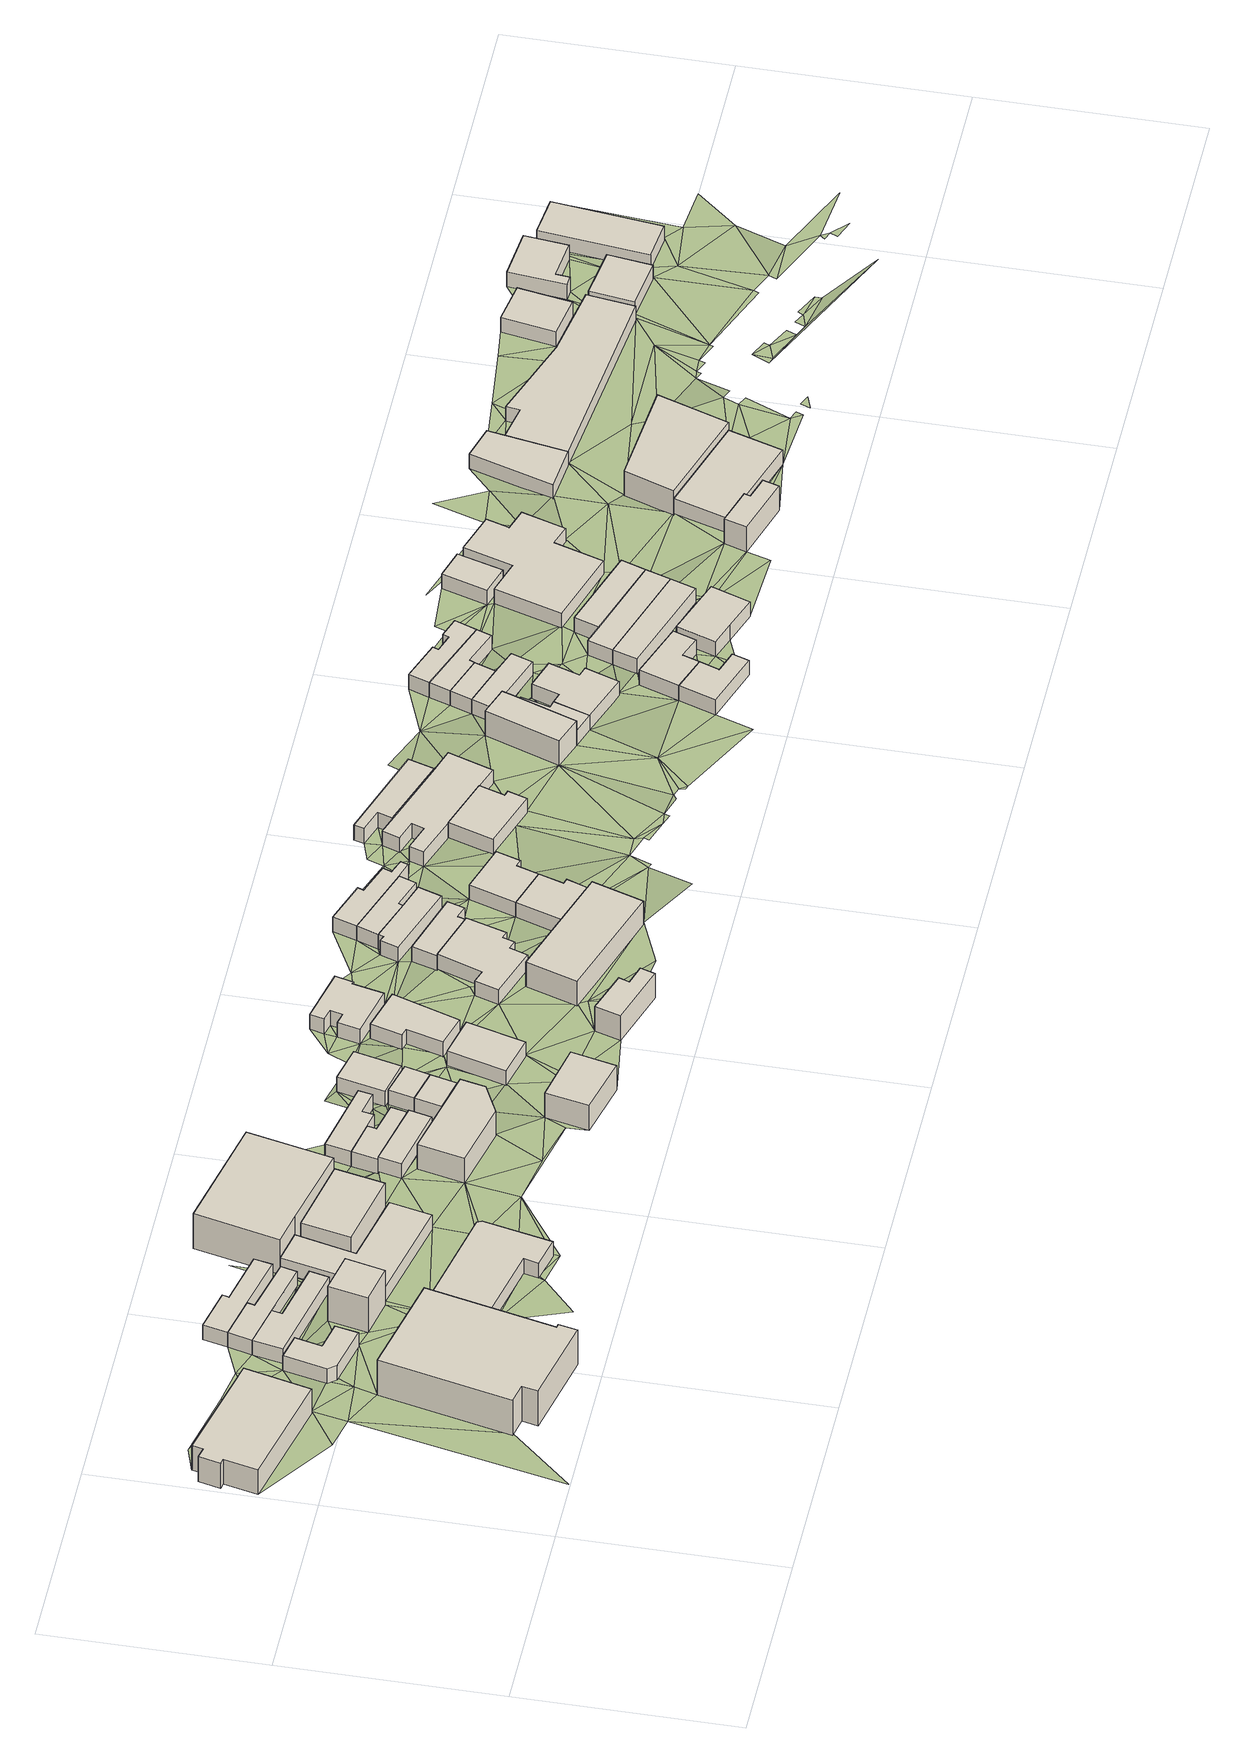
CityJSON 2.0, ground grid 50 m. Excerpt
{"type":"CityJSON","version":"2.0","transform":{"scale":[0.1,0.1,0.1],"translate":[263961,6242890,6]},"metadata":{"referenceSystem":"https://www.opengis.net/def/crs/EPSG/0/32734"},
"CityObjects":{
"building1":{"type":"Building","attributes":{"address":"18 Sussex Street Woodstock Cape Town","building":"yes","building:levels":2,"building_height":6.9,"plus_code":"4FRW3CFW+2MM","ground_height":7.39,"roof_height":14.29},"geometry":[{"type":"Solid","lod":"1","boundaries":[[[[0,1,2,3]],[[1,4,5,2]],[[4,6,7,5]],[[6,8,9,7]],[[8,10,11,9]],[[10,12,13,11]],[[12,14,15,13]],[[14,0,3,15]],[[3,2,5,7,9,11,13,15]],[[14,12,10,8,6,4,1,0]]]]}]},
"building2":{"type":"Building","attributes":{"address":"Sussex Studios 23 Sussex Street Woodstock Cape Town","building":"industrial","building:levels":3,"building_height":9.7,"plus_code":"4FRW3CCW+VQX","ground_height":8.01,"roof_height":17.71},"geometry":[{"type":"Solid","lod":"1","boundaries":[[[[16,17,18,19]],[[17,20,21,18]],[[20,22,23,21]],[[22,24,25,23]],[[24,26,27,25]],[[26,28,29,27]],[[28,30,31,29]],[[30,16,19,31]],[[19,18,21,23,25,27,29,31]],[[30,28,26,24,22,20,17,16]]]]}]},
"building3":{"type":"Building","attributes":{"address":"21 Sussex Street Woodstock Cape Town","building":"yes","building:levels":1,"building_height":4.1,"plus_code":"4FRW3CFW+2Q8","ground_height":7.44,"roof_height":11.54},"geometry":[{"type":"Solid","lod":"1","boundaries":[[[[32,33,34,35]],[[33,36,37,34]],[[36,38,39,37]],[[38,40,41,39]],[[40,42,43,41]],[[42,44,45,43]],[[44,32,35,45]],[[35,34,37,39,41,43,45]],[[44,42,40,38,36,33,32]]]]}]},
"building4":{"type":"Building","attributes":{"address":"19 Sussex Street Woodstock Cape Town","building":"house","building:levels":1,"building_height":4.1,"plus_code":"4FRW3CFW+2RM","ground_height":7.44,"roof_height":11.54},"geometry":[{"type":"Solid","lod":"1","boundaries":[[[[46,47,48,49]],[[47,50,51,48]],[[50,52,53,51]],[[52,54,55,53]],[[54,56,57,55]],[[56,46,49,57]],[[49,48,51,53,55,57]],[[56,54,52,50,47,46]]]]}]},
"building5":{"type":"Building","attributes":{"address":"41 William Street Woodstock Cape Town","building":"yes","building:levels":3,"building_height":9.7,"plus_code":"4FRW3CCW+XVJ","ground_height":8.06,"roof_height":17.76},"geometry":[{"type":"Solid","lod":"1","boundaries":[[[[58,59,60,61]],[[59,62,63,60]],[[62,64,65,63]],[[64,58,61,65]],[[61,60,63,65]],[[64,62,59,58]]]]}]},
"building6":{"type":"Building","attributes":{"address":"17 Sussex Street Woodstock Cape Town","building":"house","building:levels":1,"building_height":4.1,"plus_code":"4FRW3CFW+3R3","ground_height":7.44,"roof_height":11.54},"geometry":[{"type":"Solid","lod":"1","boundaries":[[[[47,46,49,48]],[[46,66,67,49]],[[66,68,69,67]],[[68,70,71,69]],[[70,72,73,71]],[[72,74,75,73]],[[74,47,48,75]],[[48,49,67,69,71,73,75]],[[74,72,70,68,66,46,47]]]]}]},
"building7":{"type":"Building","attributes":{"address":"15 Sussex Street Woodstock Cape Town","building":"house","building:levels":1,"building_height":4.1,"plus_code":"4FRW3CFW+3RG","ground_height":7.44,"roof_height":11.54},"geometry":[{"type":"Solid","lod":"1","boundaries":[[[[74,72,73,75]],[[72,76,77,73]],[[76,78,79,77]],[[78,80,81,79]],[[80,82,83,81]],[[82,84,85,83]],[[84,74,75,85]],[[75,73,77,79,81,83,85]],[[84,82,80,78,76,72,74]]]]}]},
"building8":{"type":"Building","attributes":{"building":"yes","building:levels":1,"building_height":4.1,"plus_code":"4FRW3CCW+VWV","ground_height":8.06,"roof_height":12.16},"geometry":[{"type":"Solid","lod":"1","boundaries":[[[[86,87,88,89]],[[87,90,91,88]],[[90,92,93,91]],[[92,94,95,93]],[[94,96,97,95]],[[96,98,99,97]],[[98,86,89,99]],[[89,88,91,93,95,97,99]],[[98,96,94,92,90,87,86]]]]}]},
"building9":{"type":"Building","attributes":{"address":"18 Frere Street Woodstock Cape Town","building":"yes","building:levels":1,"building_height":4.1,"plus_code":"4FRW3CFW+2W6","ground_height":7.48,"roof_height":11.58},"geometry":[{"type":"Solid","lod":"1","boundaries":[[[[100,101,102,103]],[[101,104,105,102]],[[104,106,107,105]],[[106,108,109,107]],[[108,110,111,109]],[[110,100,103,111]],[[103,102,105,107,109,111]],[[110,108,106,104,101,100]]]]}]},
"building10":{"type":"Building","attributes":{"address":"Frere Street Cape Town","building":"house","building:levels":2,"building_height":6.9,"plus_code":"4FRW3CFW+2X7","ground_height":7.56,"roof_height":14.46},"geometry":[{"type":"Solid","lod":"1","boundaries":[[[[112,113,114,115]],[[113,116,117,114]],[[116,118,119,117]],[[118,112,115,119]],[[115,114,117,119]],[[118,116,113,112]]]]}]},
"building11":{"type":"Building","attributes":{"address":"Frere Studios 12 Frere Street Woodstock Cape Town","building":"commercial","building:levels":3,"building_height":9.7,"plus_code":"4FRW3CFW+3XF","ground_height":6.93,"roof_height":16.63},"geometry":[{"type":"Solid","lod":"1","boundaries":[[[[120,121,122,123]],[[121,124,125,122]],[[124,126,127,125]],[[126,128,129,127]],[[128,120,123,129]],[[123,122,125,127,129]],[[128,126,124,121,120]]]]}]},
"building12":{"type":"Building","attributes":{"address":"15 Frere Street Woodstock Cape Town","building":"house","building:levels":1,"building_height":4.1,"plus_code":"4FRW3CCX+X3M","ground_height":8.29,"roof_height":12.39},"geometry":[{"type":"Solid","lod":"1","boundaries":[[[[130,131,132,133]],[[131,134,135,132]],[[134,136,137,135]],[[136,130,133,137]],[[133,132,135,137]],[[136,134,131,130]]]]}]},
"building13":{"type":"Building","attributes":{"address":"12 Jersey Street Woodstock Cape Town","building":"yes","building:levels":2,"building_height":6.9,"plus_code":"4FRW3CCX+W3Q","ground_height":8.29,"roof_height":15.19},"geometry":[{"type":"Solid","lod":"1","boundaries":[[[[138,139,140,141]],[[139,142,143,140]],[[142,144,145,143]],[[144,146,147,145]],[[146,138,141,147]],[[141,140,143,145,147]],[[146,144,142,139,138]]]]}]},
"building14":{"type":"Building","attributes":{"address":"13 Frere Street Woodstock Cape Town","building":"house","building:levels":1,"building_height":4.1,"plus_code":"4FRW3CFX+233","ground_height":7.64,"roof_height":11.74},"geometry":[{"type":"Solid","lod":"1","boundaries":[[[[148,149,150,151]],[[149,152,153,150]],[[152,154,155,153]],[[154,156,157,155]],[[156,158,159,157]],[[158,148,151,159]],[[151,150,153,155,157,159]],[[158,156,154,152,149,148]]]]}]},
"building15":{"type":"Building","attributes":{"address":"11 Frere Street Woodstock Cape Town","building":"house","building:levels":1,"building_height":4.1,"plus_code":"4FRW3CFX+23H","ground_height":7.64,"roof_height":11.74},"geometry":[{"type":"Solid","lod":"1","boundaries":[[[[158,156,157,159]],[[156,160,161,157]],[[160,162,163,161]],[[162,164,165,163]],[[164,166,167,165]],[[166,168,169,167]],[[168,158,159,169]],[[159,157,161,163,165,167,169]],[[168,166,164,162,160,156,158]]]]}]},
"building16":{"type":"Building","attributes":{"building":"yes","building:levels":2,"building_height":6.9,"plus_code":"4FRW3CCX+V56","ground_height":8.76,"roof_height":15.66},"geometry":[{"type":"Solid","lod":"1","boundaries":[[[[170,171,172,173]],[[171,174,175,172]],[[174,176,177,175]],[[176,170,173,177]],[[173,172,175,177]],[[176,174,171,170]]]]}]},
"building17":{"type":"Building","attributes":{"address":"10 Jersey Street Woodstock Cape Town","building":"house","building:levels":1,"building_height":4.1,"plus_code":"4FRW3CCX+X49","ground_height":8.29,"roof_height":12.39},"geometry":[{"type":"Solid","lod":"1","boundaries":[[[[178,179,180,181]],[[179,182,183,180]],[[182,184,185,183]],[[184,178,181,185]],[[181,180,183,185]],[[184,182,179,178]]]]}]},
"building18":{"type":"Building","attributes":{"address":"8 Jersey Street Woodstock Cape Town","building":"house","building:levels":1,"building_height":4.1,"plus_code":"4FRW3CCX+X4Q","ground_height":8.29,"roof_height":12.39},"geometry":[{"type":"Solid","lod":"1","boundaries":[[[[178,186,187,181]],[[186,188,189,187]],[[188,179,180,189]],[[179,178,181,180]],[[181,187,189,180]],[[179,188,186,178]]]]}]},
"building19":{"type":"Building","attributes":{"address":"6 Jersey Street Woodstock Cape Town","building":"yes","building:levels":1,"building_height":4.1,"plus_code":"4FRW3CFX+256","ground_height":7.75,"roof_height":11.85},"geometry":[{"type":"Solid","lod":"1","boundaries":[[[[190,191,192,193]],[[191,194,195,192]],[[194,196,197,195]],[[196,190,193,197]],[[193,192,195,197]],[[196,194,191,190]]]]}]},
"building20":{"type":"Building","attributes":{"address":"Woodstock Cape Town","building":"yes","building:levels":1,"building_height":4.1,"plus_code":"4FRW3CCX+W6J","ground_height":8.36,"roof_height":12.46},"geometry":[{"type":"Solid","lod":"1","boundaries":[[[[198,199,200,201]],[[199,202,203,200]],[[202,204,205,203]],[[204,198,201,205]],[[201,200,203,205]],[[204,202,199,198]]]]}]},
"building21":{"type":"Building","attributes":{"address":"27 Church Street Woodstock Cape Town","building":"house","building:levels":2,"building_height":6.9,"plus_code":"4FRW3CCX+R7V","ground_height":9.02,"roof_height":15.92},"geometry":[{"type":"Solid","lod":"1","boundaries":[[[[206,207,208,209]],[[207,210,211,208]],[[210,212,213,211]],[[212,214,215,213]],[[214,216,217,215]],[[216,206,209,217]],[[209,208,211,213,215,217]],[[216,214,212,210,207,206]]]]}]},
"building22":{"type":"Building","attributes":{"address":"Church Street Woodstock Cape Town","building":"yes","building:levels":1,"building_height":4.1,"plus_code":"4FRW3CCX+X6P","ground_height":7.75,"roof_height":11.85},"geometry":[{"type":"Solid","lod":"1","boundaries":[[[[218,219,220,221]],[[219,222,223,220]],[[222,224,225,223]],[[224,226,227,225]],[[226,228,229,227]],[[228,218,221,229]],[[221,220,223,225,227,229]],[[228,226,224,222,219,218]]]]}]},
"building23":{"type":"Building","attributes":{"address":"Church Street Woodstock Cape Town","building":"yes","building:levels":1,"building_height":4.1,"plus_code":"4FRW3CFX+26X","ground_height":7.75,"roof_height":11.85},"geometry":[{"type":"Solid","lod":"1","boundaries":[[[[230,231,232,233]],[[231,234,235,232]],[[234,236,237,235]],[[236,238,239,237]],[[238,240,241,239]],[[240,242,243,241]],[[242,244,245,243]],[[244,246,247,245]],[[246,248,249,247]],[[248,230,233,249]],[[233,232,235,237,239,241,243,245,247,249]],[[248,246,244,242,240,238,236,234,231,230]]]]}]},
"building24":{"type":"Building","attributes":{"address":"21 Church Street Woodstock Cape Town","building":"house","building:levels":1,"building_height":4.1,"plus_code":"4FRW3CCX+X84","ground_height":8.49,"roof_height":12.59},"geometry":[{"type":"Solid","lod":"1","boundaries":[[[[250,251,252,253]],[[251,254,255,252]],[[254,256,257,255]],[[256,258,259,257]],[[258,260,261,259]],[[260,262,263,261]],[[262,264,265,263]],[[264,266,267,265]],[[266,268,269,267]],[[268,250,253,269]],[[253,252,255,257,259,261,263,265,267,269]],[[268,266,264,262,260,258,256,254,251,250]]]]}]},
"building25":{"type":"Building","attributes":{"address":"Curve Space Studio 25 Church Street Woodstock Cape Town","building":"yes","building:levels":2,"building_height":6.9,"plus_code":"4FRW3CCX+V9J","ground_height":8.49,"roof_height":15.39},"geometry":[{"type":"Solid","lod":"1","boundaries":[[[[270,271,272,273]],[[271,274,275,272]],[[274,276,277,275]],[[276,270,273,277]],[[273,272,275,277]],[[276,274,271,270]]]]}]},
"building26":{"type":"Building","attributes":{"address":"19 Church Street Woodstock Cape Town","building":"house","building:levels":1,"building_height":4.1,"plus_code":"4FRW3CCX+X9R","ground_height":7.96,"roof_height":12.06},"geometry":[{"type":"Solid","lod":"1","boundaries":[[[[278,279,280,281]],[[279,282,283,280]],[[282,284,285,283]],[[284,286,287,285]],[[286,288,289,287]],[[288,278,281,289]],[[281,280,283,285,287,289]],[[288,286,284,282,279,278]]]]}]},
"building27":{"type":"Building","attributes":{"address":"17 Church Street Woodstock Cape Town","building":"house","building:levels":1,"building_height":4.1,"plus_code":"4FRW3CFX+294","ground_height":7.96,"roof_height":12.06},"geometry":[{"type":"Solid","lod":"1","boundaries":[[[[290,291,292,293]],[[291,294,295,292]],[[294,296,297,295]],[[296,298,299,297]],[[298,300,301,299]],[[300,302,303,301]],[[302,290,293,303]],[[293,292,295,297,299,301,303]],[[302,300,298,296,294,291,290]]]]}]},
"building28":{"type":"Building","attributes":{"address":"26 Cavendish Square Woodstock Cape Town","building":"house","building:levels":1,"building_height":4.1,"plus_code":"4FRW3CCX+WCC","ground_height":8.78,"roof_height":12.88},"geometry":[{"type":"Solid","lod":"1","boundaries":[[[[304,305,306,307]],[[305,308,309,306]],[[308,310,311,309]],[[310,312,313,311]],[[312,314,315,313]],[[314,304,307,315]],[[307,306,309,311,313,315]],[[314,312,310,308,305,304]]]]}]},
"building29":{"type":"Building","attributes":{"address":"15 Church Street Woodstock Cape Town","building":"house","building:levels":1,"building_height":4.1,"plus_code":"4FRW3CFX+29R","ground_height":7.96,"roof_height":12.06},"geometry":[{"type":"Solid","lod":"1","boundaries":[[[[316,290,293,317]],[[290,302,303,293]],[[302,318,319,303]],[[318,320,321,319]],[[320,322,323,321]],[[322,316,317,323]],[[317,293,303,319,321,323]],[[322,320,318,302,290,316]]]]}]},
"building30":{"type":"Building","attributes":{"address":"13 Church Street Woodstock Cape Town","building":"house","building:levels":1,"building_height":4.1,"plus_code":"4FRW3CFX+394","ground_height":7.96,"roof_height":12.06},"geometry":[{"type":"Solid","lod":"1","boundaries":[[[[324,316,317,325]],[[316,322,323,317]],[[322,326,327,323]],[[326,328,329,327]],[[328,330,331,329]],[[330,332,333,331]],[[332,334,335,333]],[[334,336,337,335]],[[336,324,325,337]],[[325,317,323,327,329,331,333,335,337]],[[336,334,332,330,328,326,322,316,324]]]]}]},
"building31":{"type":"Building","attributes":{"address":"24 Cavendish Square Woodstock Cape Town","building":"house","building:levels":1,"building_height":4.1,"plus_code":"4FRW3CCX+XC4","ground_height":8.78,"roof_height":12.88},"geometry":[{"type":"Solid","lod":"1","boundaries":[[[[304,338,339,307]],[[338,340,341,339]],[[340,342,343,341]],[[342,344,345,343]],[[344,305,306,345]],[[305,304,307,306]],[[307,339,341,343,345,306]],[[305,344,342,340,338,304]]]]}]},
"building32":{"type":"Building","attributes":{"address":"22 Cavendish Square Woodstock Cape Town","building":"house","building:levels":1,"building_height":4.1,"plus_code":"4FRW3CCX+XGJ","ground_height":8.45,"roof_height":12.55},"geometry":[{"type":"Solid","lod":"1","boundaries":[[[[346,347,348,349]],[[347,350,351,348]],[[350,352,353,351]],[[352,354,355,353]],[[354,356,357,355]],[[356,346,349,357]],[[349,348,351,353,355,357]],[[356,354,352,350,347,346]]]]}]},
"building33":{"type":"Building","attributes":{"address":"20 Cavendish Square Woodstock Cape Town","building":"house","building:levels":1,"building_height":4.1,"plus_code":"4FRW3CFX+2G7","ground_height":8.17,"roof_height":12.27},"geometry":[{"type":"Solid","lod":"1","boundaries":[[[[358,359,360,361]],[[359,362,363,360]],[[362,364,365,363]],[[364,366,367,365]],[[366,368,369,367]],[[368,370,371,369]],[[370,372,373,371]],[[372,374,375,373]],[[374,376,377,375]],[[376,378,379,377]],[[378,380,381,379]],[[380,358,361,381]],[[361,360,363,365,367,369,371,373,375,377,379,381]],[[380,378,376,374,372,370,368,366,364,362,359,358]]]]}]},
"building34":{"type":"Building","attributes":{"address":"18 Cavendish Square Woodstock Cape Town","building":"house","building:levels":1,"building_height":4.1,"plus_code":"4FRW3CFX+3G3","ground_height":8.45,"roof_height":12.55},"geometry":[{"type":"Solid","lod":"1","boundaries":[[[[382,383,384,385]],[[383,386,387,384]],[[386,388,389,387]],[[388,390,391,389]],[[390,392,393,391]],[[392,382,385,393]],[[385,384,387,389,391,393]],[[392,390,388,386,383,382]]]]}]},
"building35":{"type":"Building","attributes":{"address":"19 Cavendish Square Woodstock Cape Town","building":"house","building:levels":2,"building_height":6.9,"plus_code":"4FRW3CCX+XJ3","ground_height":9.49,"roof_height":16.39},"geometry":[{"type":"Solid","lod":"1","boundaries":[[[[394,395,396,397]],[[395,398,399,396]],[[398,400,401,399]],[[400,402,403,401]],[[402,394,397,403]],[[397,396,399,401,403]],[[402,400,398,395,394]]]]}]},
"building36":{"type":"Building","attributes":{"address":"Cavendish Square Woodstock Cape Town","building":"house","building:levels":1,"building_height":4.1,"plus_code":"4FRW3CCX+WJQ","ground_height":9.49,"roof_height":13.59},"geometry":[{"type":"Solid","lod":"1","boundaries":[[[[404,405,406,407]],[[405,408,409,406]],[[408,395,410,409]],[[395,394,411,410]],[[394,412,413,411]],[[412,404,407,413]],[[407,406,409,410,411,413]],[[412,394,395,408,405,404]]]]}]},
"building37":{"type":"Building","attributes":{"address":"Cavendish Square Woodstock Cape Town","building":"house","building:levels":1,"building_height":4.1,"plus_code":"4FRW3CCX+WMW","ground_height":9.49,"roof_height":13.59},"geometry":[{"type":"Solid","lod":"1","boundaries":[[[[404,412,413,407]],[[412,414,415,413]],[[414,416,417,415]],[[416,418,419,417]],[[418,420,421,419]],[[420,422,423,421]],[[422,424,425,423]],[[424,404,407,425]],[[407,413,415,417,419,421,423,425]],[[424,422,420,418,416,414,412,404]]]]}]},
"building38":{"type":"Building","attributes":{"address":"29 Cavendish Square Woodstock Cape Town","building":"house","building:levels":1,"building_height":4.1,"plus_code":"4FRW3CCX+RPR","ground_height":10.37,"roof_height":14.47},"geometry":[{"type":"Solid","lod":"1","boundaries":[[[[426,427,428,429]],[[427,430,431,428]],[[430,432,433,431]],[[432,434,435,433]],[[434,436,437,435]],[[436,426,429,437]],[[429,428,431,433,435,437]],[[436,434,432,430,427,426]]]]}]},
"building39":{"type":"Building","attributes":{"address":"17 Cavendish Square Woodstock Cape Town","building":"house","building:levels":1,"building_height":4.1,"plus_code":"4FRW3CCX+XMW","ground_height":8.78,"roof_height":12.88},"geometry":[{"type":"Solid","lod":"1","boundaries":[[[[438,439,440,441]],[[439,442,443,440]],[[442,444,445,443]],[[444,446,447,445]],[[446,438,441,447]],[[441,440,443,445,447]],[[446,444,442,439,438]]]]}]},
"building40":{"type":"Building","attributes":{"address":"15 Cavendish Square Woodstock Cape Town","building":"house","building:levels":1,"building_height":4.1,"plus_code":"4FRW3CFX+2M8","ground_height":8.78,"roof_height":12.88},"geometry":[{"type":"Solid","lod":"1","boundaries":[[[[448,438,441,449]],[[438,446,447,441]],[[446,450,451,447]],[[450,448,449,451]],[[449,441,447,451]],[[450,446,438,448]]]]}]},
"building41":{"type":"Building","attributes":{"address":"27 Cavendish Square Woodstock Cape Town","building":"house","building:levels":1,"building_height":4.1,"plus_code":"4FRW3CCX+VP8","ground_height":10.37,"roof_height":14.47},"geometry":[{"type":"Solid","lod":"1","boundaries":[[[[436,434,435,437]],[[434,452,453,435]],[[452,454,455,453]],[[454,456,457,455]],[[456,458,459,457]],[[458,436,437,459]],[[437,435,453,455,457,459]],[[458,456,454,452,434,436]]]]}]},
"building42":{"type":"Building","attributes":{"address":"13 Cavendish Square Woodstock Cape Town","building":"house","building:levels":1,"building_height":4.1,"plus_code":"4FRW3CFX+2PC","ground_height":8.78,"roof_height":12.88},"geometry":[{"type":"Solid","lod":"1","boundaries":[[[[460,448,449,461]],[[448,450,451,449]],[[450,462,463,451]],[[462,464,465,463]],[[464,466,467,465]],[[466,460,461,467]],[[461,449,451,463,465,467]],[[466,464,462,450,448,460]]]]}]},
"building43":{"type":"Building","attributes":{"address":"11 Cavendish Square Woodstock Cape Town","building":"house","building:levels":1,"building_height":4.1,"plus_code":"4FRW3CFX+2PR","ground_height":8.78,"roof_height":12.88},"geometry":[{"type":"Solid","lod":"1","boundaries":[[[[468,460,461,469]],[[460,466,467,461]],[[466,470,471,467]],[[470,472,473,471]],[[472,474,475,473]],[[474,476,477,475]],[[476,478,479,477]],[[478,468,469,479]],[[469,461,467,471,473,475,477,479]],[[478,476,474,472,470,466,460,468]]]]}]},
"building44":{"type":"Building","attributes":{"address":"18 Plein Street Woodstock Cape Town","building":"house","building:levels":1,"building_height":4.1,"plus_code":"4FRW3CCX+RQX","ground_height":10.37,"roof_height":14.47},"geometry":[{"type":"Solid","lod":"1","boundaries":[[[[480,481,482,483]],[[481,484,485,482]],[[484,486,487,485]],[[486,488,489,487]],[[488,480,483,489]],[[483,482,485,487,489]],[[488,486,484,481,480]]]]}]},
"building45":{"type":"Building","attributes":{"address":"16 Plein Street Woodstock Cape Town","building":"yes","building:levels":1,"building_height":4.1,"plus_code":"4FRW3CCX+VQW","ground_height":9.84,"roof_height":13.94},"geometry":[{"type":"Solid","lod":"1","boundaries":[[[[490,491,492,493]],[[491,494,495,492]],[[494,496,497,495]],[[496,490,493,497]],[[493,492,495,497]],[[496,494,491,490]]]]}]},
"building46":{"type":"Building","attributes":{"address":"14 Plein Street Woodstock Cape Town","building":"yes","building:levels":1,"building_height":4.1,"plus_code":"4FRW3CCX+WQ9","ground_height":9.84,"roof_height":13.94},"geometry":[{"type":"Solid","lod":"1","boundaries":[[[[490,498,499,493]],[[498,500,501,499]],[[500,502,503,501]],[[502,491,492,503]],[[491,490,493,492]],[[493,499,501,503,492]],[[491,502,500,498,490]]]]}]},
"building47":{"type":"Building","attributes":{"address":"12 Plein Street Woodstock Cape Town","building":"house","building:levels":1,"building_height":4.1,"plus_code":"4FRW3CCX+WRC","ground_height":9.84,"roof_height":13.94},"geometry":[{"type":"Solid","lod":"1","boundaries":[[[[498,504,505,499]],[[504,506,507,505]],[[506,500,501,507]],[[500,498,499,501]],[[499,505,507,501]],[[500,506,504,498]]]]}]},
"building48":{"type":"Building","attributes":{"address":"Plein Street Woodstock Cape Town","building":"yes","building:levels":1,"building_height":4.1,"plus_code":"4FRW3CFX+2RM","ground_height":9.24,"roof_height":13.34},"geometry":[{"type":"Solid","lod":"1","boundaries":[[[[508,509,510,511]],[[509,512,513,510]],[[512,514,515,513]],[[514,508,511,515]],[[511,510,513,515]],[[514,512,509,508]]]]}]},
"building49":{"type":"Building","attributes":{"address":"Plein Street Woodstock Cape Town","building":"industrial","building:levels":1,"building_height":4.1,"plus_code":"4FRW3CCX+XRX","ground_height":9.18,"roof_height":13.28},"geometry":[{"type":"Solid","lod":"1","boundaries":[[[[516,517,518,519]],[[517,520,521,518]],[[520,522,523,521]],[[522,524,525,523]],[[524,526,527,525]],[[526,528,529,527]],[[528,530,531,529]],[[530,532,533,531]],[[532,534,535,533]],[[534,516,519,535]],[[519,518,521,523,525,527,529,531,533,535]],[[534,532,530,528,526,524,522,520,517,516]]]]}]},
"building50":{"type":"Building","attributes":{"address":"Plein Street Woodstock Cape Town","building":"house","building:levels":2,"building_height":6.9,"plus_code":"4FRW3CCX+RWM","ground_height":10.6,"roof_height":17.5},"geometry":[{"type":"Solid","lod":"1","boundaries":[[[[536,537,538,539]],[[537,540,541,538]],[[540,542,543,541]],[[542,544,545,543]],[[544,546,547,545]],[[546,536,539,547]],[[539,538,541,543,545,547]],[[546,544,542,540,537,536]]]]}]},
"building51":{"type":"Building","attributes":{"address":"13 Plein Street Woodstock Cape Town","building":"industrial","building:levels":1,"building_height":4.1,"plus_code":"4FRW3CCX+VX8","ground_height":10.49,"roof_height":14.59},"geometry":[{"type":"Solid","lod":"1","boundaries":[[[[548,549,550,551]],[[549,552,553,550]],[[552,554,555,553]],[[554,548,551,555]],[[551,550,553,555]],[[554,552,549,548]]]]}]},
"building52":{"type":"Building","attributes":{"address":"9 Plein Street Woodstock Cape Town","building":"industrial","building:levels":2,"building_height":6.9,"plus_code":"4FRW3FC2+W26","ground_height":9.87,"roof_height":16.77},"geometry":[{"type":"Solid","lod":"1","boundaries":[[[[556,557,558,559]],[[557,560,561,558]],[[560,562,563,561]],[[562,556,559,563]],[[559,558,561,563]],[[562,560,557,556]]]]}]},
"building53":{"type":"Building","attributes":{"building":"industrial","building:levels":1,"building_height":4.1,"plus_code":"4FRW3CFX+2X8","ground_height":9.1,"roof_height":13.2},"geometry":[{"type":"Solid","lod":"1","boundaries":[[[[564,565,566,567]],[[565,568,569,566]],[[568,570,571,569]],[[570,572,573,571]],[[572,564,567,573]],[[567,566,569,571,573]],[[572,570,568,565,564]]]]}]},
"building54":{"type":"Building","attributes":{"address":"Woodstock Cape Town","building":"industrial","building:levels":1,"building_height":4.1,"plus_code":"4FRW3FC2+X3X","ground_height":8.99,"roof_height":13.09},"geometry":[{"type":"Solid","lod":"1","boundaries":[[[[574,575,576,577]],[[575,578,579,576]],[[578,580,581,579]],[[580,582,583,581]],[[582,584,585,583]],[[584,586,587,585]],[[586,574,577,587]],[[577,576,579,581,583,585,587]],[[586,584,582,580,578,575,574]]]]}]},
"building55":{"type":"Building","attributes":{"building":"office","building:levels":1,"building_height":4.1,"plus_code":"4FRW3FF2+25M","ground_height":8.99,"roof_height":13.09},"geometry":[{"type":"Solid","lod":"1","boundaries":[[[[588,589,590,591]],[[589,592,593,590]],[[592,594,595,593]],[[594,588,591,595]],[[591,590,593,595]],[[594,592,589,588]]]]}]},
"building56":{"type":"Building","attributes":{"building":"industrial","building:levels":1,"building_height":4.1,"plus_code":"4FRW3FC2+X6P","ground_height":8.99,"roof_height":13.09},"geometry":[{"type":"Solid","lod":"1","boundaries":[[[[596,597,598,599]],[[597,600,601,598]],[[600,602,603,601]],[[602,596,599,603]],[[599,598,601,603]],[[602,600,597,596]]]]}]},
"building57":{"type":"Building","attributes":{"address":"Tribe Coffee 170 Albert Road Woodstock Cape Town","building":"retail","building:levels":1,"amenity":"cafe","building_height":4.1,"plus_code":"4FRW3FF2+26X","ground_height":8.99,"roof_height":13.09},"geometry":[{"type":"Solid","lod":"1","boundaries":[[[[604,605,606,607]],[[605,608,609,606]],[[608,610,611,609]],[[610,612,613,611]],[[612,614,615,613]],[[614,604,607,615]],[[607,606,609,611,613,615]],[[614,612,610,608,605,604]]]]}]},
"building58":{"type":"Building","attributes":{"address":"19 Dickson Street Woodstock Cape Town","building":"industrial","building:levels":1,"building_height":4.1,"plus_code":"4FRW3FF2+275","ground_height":9.04,"roof_height":13.14},"geometry":[{"type":"Solid","lod":"1","boundaries":[[[[616,617,618,619]],[[617,620,621,618]],[[620,622,623,621]],[[622,616,619,623]],[[619,618,621,623]],[[622,620,617,616]]]]}]},
"terrain1":{"type":"TINRelief","geometry":[{"type":"CompositeSurface","lod":"1","boundaries":[[[624,625,626]],[[627,14,628]],[[629,4,1]],[[625,627,628]],[[624,16,625]],[[625,630,627]],[[1,631,629]],[[625,16,630]],[[632,627,630]],[[1,627,32]],[[32,627,632]],[[633,632,630]],[[634,631,1]],[[630,16,635]],[[634,1,32]],[[635,633,630]],[[636,637,638]],[[32,47,634]],[[16,639,635]],[[44,50,32]],[[50,47,32]],[[638,637,640]],[[634,47,74]],[[639,636,638]],[[44,641,642]],[[640,643,638]],[[635,59,642]],[[59,635,639]],[[642,58,44]],[[50,44,644]],[[642,59,58]],[[638,86,639]],[[62,59,639]],[[643,645,646]],[[643,647,638]],[[58,644,44]],[[639,86,62]],[[648,62,86]],[[649,650,651]],[[647,643,646]],[[64,62,648]],[[64,644,58]],[[652,653,654]],[[650,655,651]],[[656,647,646]],[[648,100,64]],[[646,657,656]],[[653,652,658]],[[659,648,86]],[[644,64,100]],[[644,100,655]],[[656,657,660]],[[655,100,651]],[[100,658,651]],[[658,100,653]],[[661,653,100]],[[659,86,662]],[[100,663,661]],[[100,664,663]],[[665,666,667]],[[668,669,660]],[[670,660,657]],[[665,113,666]],[[671,665,667]],[[670,668,660]],[[669,668,670]],[[672,665,671]],[[138,662,669]],[[112,666,113]],[[659,662,138]],[[659,672,671]],[[138,669,670]],[[131,672,659]],[[112,673,666]],[[131,659,138]],[[670,674,138]],[[112,672,130]],[[131,130,672]],[[112,130,673]],[[138,146,131]],[[670,675,674]],[[673,130,158]],[[138,674,676]],[[146,677,131]],[[673,158,168]],[[673,168,678]],[[134,131,677]],[[676,674,176]],[[146,182,677]],[[675,176,674]],[[678,168,679]],[[675,170,176]],[[677,182,134]],[[680,182,146]],[[681,682,683]],[[684,676,176]],[[168,166,679]],[[682,681,685]],[[136,134,179]],[[134,182,179]],[[685,136,179]],[[164,162,682]],[[164,682,685]],[[166,686,679]],[[684,176,687]],[[188,685,179]],[[182,680,688]],[[689,164,685]],[[688,680,684]],[[689,685,188]],[[690,687,176]],[[690,176,174]],[[688,684,687]],[[166,164,689]],[[194,686,166]],[[166,689,194]],[[691,689,188]],[[692,686,194]],[[687,693,688]],[[694,689,691]],[[695,688,693]],[[206,174,171]],[[690,696,687]],[[696,690,174]],[[691,695,693]],[[194,697,692]],[[693,687,198]],[[694,691,693]],[[698,694,693]],[[697,194,191]],[[696,174,216]],[[693,198,698]],[[174,206,216]],[[694,699,191]],[[698,699,694]],[[204,698,198]],[[191,248,697]],[[248,191,699]],[[700,699,698]],[[701,697,248]],[[698,204,702]],[[703,696,216]],[[699,222,248]],[[258,204,696]],[[701,248,246]],[[240,701,246]],[[701,240,238]],[[696,703,258]],[[258,702,204]],[[704,216,214]],[[703,216,704]],[[222,705,248]],[[242,240,246]],[[244,242,246]],[[210,214,212]],[[258,256,702]],[[704,214,210]],[[705,222,706]],[[706,702,256]],[[274,258,703]],[[210,707,704]],[[256,708,706]],[[705,709,710]],[[708,256,254]],[[260,258,274]],[[703,704,711]],[[296,705,706]],[[708,251,706]],[[705,296,709]],[[254,251,708]],[[712,709,713]],[[711,704,707]],[[706,251,288]],[[709,714,713]],[[288,296,706]],[[296,714,709]],[[274,715,260]],[[264,262,260]],[[260,715,264]],[[296,294,714]],[[266,264,716]],[[716,264,715]],[[717,715,274]],[[294,316,714]],[[290,294,291]],[[294,290,316]],[[718,296,288]],[[324,714,316]],[[305,716,715]],[[305,719,716]],[[720,719,721]],[[718,288,722]],[[719,305,721]],[[715,717,723]],[[344,721,305]],[[711,724,717]],[[722,721,344]],[[724,711,725]],[[726,727,728]],[[718,722,344]],[[717,724,723]],[[304,729,730]],[[728,727,731]],[[344,731,718]],[[727,718,731]],[[730,723,732]],[[730,340,304]],[[723,724,732]],[[733,734,735]],[[734,736,735]],[[340,338,304]],[[344,380,731]],[[730,732,340]],[[737,731,738]],[[724,739,732]],[[342,380,344]],[[380,738,731]],[[736,734,740]],[[741,734,742]],[[734,741,740]],[[342,340,743]],[[378,741,738]],[[378,738,380]],[[380,342,743]],[[740,741,378]],[[744,340,732]],[[745,732,746]],[[743,340,744]],[[747,740,378]],[[732,745,744]],[[347,380,743]],[[748,749,746]],[[745,746,749]],[[740,750,751]],[[750,740,747]],[[752,747,378]],[[749,753,745]],[[388,751,750]],[[754,747,752]],[[755,753,749]],[[743,744,756]],[[744,745,756]],[[390,388,750]],[[390,750,392]],[[757,753,758]],[[745,753,402]],[[402,756,745]],[[759,760,761]],[[762,763,764]],[[402,753,757]],[[756,402,764]],[[765,757,761]],[[762,764,766]],[[761,760,765]],[[764,402,766]],[[757,765,402]],[[760,767,765]],[[382,768,383]],[[402,765,394]],[[400,766,402]],[[400,768,766]],[[765,412,394]],[[765,767,426]],[[768,769,383]],[[770,383,769]],[[436,412,765]],[[436,765,426]],[[768,400,769]],[[771,400,398]],[[438,769,400]],[[400,771,438]],[[404,408,405]],[[772,412,436]],[[398,395,408]],[[404,424,773]],[[408,404,773]],[[438,448,769]],[[398,408,773]],[[458,772,436]],[[769,448,460]],[[398,774,771]],[[460,468,769]],[[398,773,774]],[[772,458,775]],[[434,432,430]],[[776,772,491]],[[777,778,776]],[[772,775,491]],[[777,774,773]],[[486,434,430]],[[434,454,452]],[[486,430,779]],[[458,456,775]],[[777,776,780]],[[434,486,454]],[[780,774,777]],[[502,776,491]],[[781,782,783]],[[502,780,776]],[[779,784,486]],[[780,781,774]],[[484,454,486]],[[456,484,775]],[[785,782,786]],[[456,454,484]],[[782,781,786]],[[780,502,506]],[[780,787,781]],[[788,789,790]],[[791,775,484]],[[792,789,788]],[[500,506,502]],[[788,790,793]],[[786,781,787]],[[792,788,794]],[[506,787,780]],[[794,788,793]],[[794,795,792]],[[796,795,794]],[[791,484,797]],[[526,798,786]],[[786,787,526]],[[796,798,514]],[[796,514,795]],[[799,787,506]],[[514,800,795]],[[801,791,797]],[[514,798,526]],[[791,801,802]],[[803,804,797]],[[512,800,514]],[[797,536,801]],[[506,805,799]],[[526,508,514]],[[546,802,801]],[[536,797,804]],[[524,508,526]],[[802,546,806]],[[536,546,801]],[[524,807,508]],[[807,509,508]],[[805,806,808]],[[524,522,807]],[[522,509,807]],[[809,810,799]],[[546,808,806]],[[805,811,799]],[[509,812,813]],[[546,544,814]],[[812,509,522]],[[808,546,814]],[[799,811,809]],[[805,808,811]],[[812,522,520]],[[544,542,540]],[[516,520,517]],[[516,812,520]],[[814,544,552]],[[809,815,516]],[[809,811,815]],[[552,544,540]],[[808,816,811]],[[552,540,537]],[[812,516,817]],[[516,815,817]],[[818,812,817]],[[811,816,819]],[[811,819,815]],[[815,820,817]],[[816,821,819]],[[552,822,554]],[[823,822,552]],[[560,821,816]],[[552,824,823]],[[822,825,554]],[[823,825,822]],[[824,826,823]],[[568,565,827]],[[560,554,828]],[[825,828,554]],[[829,827,565]],[[823,830,825]],[[831,832,833]],[[568,827,834]],[[560,828,835]],[[834,827,836]],[[819,821,837]],[[560,838,821]],[[839,835,828]],[[580,836,827]],[[560,835,838]],[[836,580,834]],[[840,835,841]],[[842,843,844]],[[845,840,846]],[[838,835,840]],[[843,847,844]],[[848,842,844]],[[834,580,849]],[[837,821,838]],[[838,840,845]],[[844,847,848]],[[848,850,842]],[[851,845,852]],[[847,843,853]],[[838,845,851]],[[848,847,854]],[[580,588,849]],[[837,838,851]],[[588,594,849]],[[855,856,853]],[[580,578,588]],[[857,853,843]],[[858,837,851]],[[859,855,853]],[[860,855,861]],[[851,862,863]],[[589,588,578]],[[855,859,861]],[[858,851,864]],[[837,858,578]],[[857,859,853]],[[864,851,863]],[[858,600,578]],[[589,578,608]],[[600,608,578]],[[589,608,592]],[[610,608,600]],[[592,608,605]],[[865,863,866]],[[600,597,610]],[[865,864,863]],[[867,868,866]],[[614,612,610]],[[865,869,864]],[[597,864,869]],[[610,597,614]],[[870,868,867]],[[871,865,866]],[[597,869,872]],[[873,869,865]],[[866,868,871]],[[872,614,597]],[[870,874,875]],[[872,869,620]],[[873,865,876]],[[875,877,878]],[[614,872,604]],[[865,871,876]],[[870,879,868]],[[876,880,873]],[[876,871,881]],[[617,873,880]]]}]}
},
"vertices":[
[270,567,14],[306,718,14],[306,718,83],[270,567,83],[52,777,14],[52,777,83],[46,752,14],[46,752,83],[21,758,14],[21,758,83],[9,708,14],[9,708,83],[23,705,14],[23,705,83],[5,628,14],[5,628,83],
[346,444,20],[278,145,20],[278,145,117],[346,444,117],[325,135,20],[325,135,117],[317,98,20],[317,98,117],[517,54,20],[517,54,117],[526,97,20],[526,97,117],[517,99,20],[517,99,117],[583,391,20],[583,391,117],
[389,651,14],[367,553,14],[367,553,55],[389,651,55],[381,535,14],[381,535,55],[488,511,14],[488,511,55],[499,563,14],[499,563,55],[434,577,14],[434,577,55],[448,638,14],[448,638,55],
[521,701,14],[423,723,14],[423,723,55],[521,701,55],[409,654,14],[409,654,55],[644,603,14],[644,603,55],[654,647,14],[654,647,55],[516,677,14],[516,677,55],
[548,588,21],[529,499,21],[529,499,118],[548,588,118],[619,480,21],[619,480,118],[639,569,21],[639,569,118],
[648,672,14],[648,672,55],[657,708,14],[657,708,55],[530,738,14],[530,738,55],[534,755,14],[534,755,55],[437,777,14],[437,777,55],
[660,726,14],[660,726,55],[669,767,14],[669,767,55],[544,795,14],[544,795,55],[548,810,14],[548,810,55],[450,832,14],[450,832,55],
[614,388,21],[586,258,21],[586,258,62],[614,388,62],[769,218,21],[769,218,62],[761,184,21],[761,184,62],[832,168,21],[832,168,62],[866,324,21],[866,324,62],[861,335,21],[861,335,62],
[681,714,15],[631,484,15],[631,484,56],[681,714,56],[871,430,15],[871,430,56],[892,525,15],[892,525,56],[725,562,15],[725,562,56],[757,698,15],[757,698,56],
[940,650,16],[763,687,16],[763,687,85],[940,650,85],[740,576,16],[740,576,85],[917,539,16],[917,539,85],
[681,714,9],[757,698,9],[757,698,106],[681,714,106],[950,654,9],[950,654,106],[993,847,9],[993,847,106],[726,906,9],[726,906,106],
[1015,573,23],[1004,521,23],[1004,521,64],[1015,573,64],[1157,487,23],[1157,487,64],[1169,538,23],[1169,538,64],
[1015,390,23],[1169,355,23],[1169,355,92],[1015,390,92],[1240,390,23],[1240,390,92],[1252,446,23],[1252,446,92],[1039,495,23],[1039,495,92],
[1015,573,16],[1169,538,16],[1169,538,57],[1015,573,57],[1178,578,16],[1178,578,57],[1108,594,16],[1108,594,57],[1112,615,16],[1112,615,57],[1028,632,16],[1028,632,57],
[1149,607,16],[1149,607,57],[1154,633,16],[1154,633,57],[1209,622,16],[1209,622,57],[1215,654,16],[1215,654,57],[1041,690,16],[1041,690,57],
[1218,167,28],[1350,135,28],[1350,135,97],[1218,167,97],[1373,237,28],[1373,237,97],[1239,265,28],[1239,265,97],
[1284,515,23],[1207,534,23],[1207,534,64],[1284,515,64],[1192,473,23],[1192,473,64],[1270,456,23],[1270,456,64],
[1299,572,23],[1299,572,64],[1221,592,23],[1221,592,64],
[1304,579,18],[1329,686,18],[1329,686,59],[1304,579,59],[1245,705,18],[1245,705,59],[1220,598,18],[1220,598,59],
[1361,495,24],[1324,363,24],[1324,363,65],[1361,495,65],[1419,340,24],[1419,340,65],[1456,473,24],[1456,473,65],
[1498,156,30],[1640,110,30],[1640,110,99],[1498,156,99],[1651,144,30],[1651,144,99],[1605,158,30],[1605,158,99],[1613,182,30],[1613,182,99],[1517,214,30],[1517,214,99],
[1466,489,18],[1517,641,18],[1517,641,59],[1466,489,59],[1418,668,18],[1418,668,59],[1398,597,18],[1398,597,59],[1416,592,18],[1416,592,59],[1392,509,18],[1392,509,59],
[1516,658,18],[1532,728,18],[1532,728,59],[1516,658,59],[1538,727,18],[1538,727,59],[1548,768,18],[1548,768,59],[1422,797,18],[1422,797,59],[1414,764,18],[1414,764,59],[1442,757,18],[1442,757,59],[1436,730,18],[1436,730,59],[1409,736,18],[1409,736,59],[1398,685,18],[1398,685,59],
[1768,534,25],[1647,572,25],[1647,572,66],[1768,534,66],[1612,470,25],[1612,470,66],[1582,480,25],[1582,480,66],[1564,426,25],[1564,426,66],[1681,387,25],[1681,387,66],[1695,428,25],[1695,428,66],[1715,421,25],[1715,421,66],[1724,449,25],[1724,449,66],[1740,443,25],[1740,443,66],
[1859,178,25],[1897,294,25],[1897,294,94],[1859,178,94],[1629,381,25],[1629,381,94],[1591,265,25],[1591,265,94],
[1647,572,20],[1768,534,20],[1768,534,61],[1647,572,61],[1774,553,20],[1774,553,61],[1803,544,20],[1803,544,61],[1815,583,20],[1815,583,61],[1665,629,20],[1665,629,61],
[1689,704,20],[1685,692,20],[1685,692,61],[1689,704,61],[1671,697,20],[1671,697,61],[1657,656,20],[1657,656,61],[1829,598,20],[1829,598,61],[1847,651,20],[1847,651,61],[1786,671,20],[1786,671,61],
[1926,412,28],[1831,442,28],[1831,442,69],[1926,412,69],[1797,340,28],[1797,340,69],[1904,303,28],[1904,303,69],[1921,352,28],[1921,352,69],[1908,356,28],[1908,356,69],
[1706,753,20],[1706,753,61],[1790,681,20],[1790,681,61],[1859,657,20],[1859,657,61],[1873,696,20],[1873,696,61],
[1723,807,20],[1723,807,61],[1911,684,20],[1911,684,61],[1917,702,20],[1917,702,61],[1883,714,20],[1883,714,61],[1890,734,20],[1890,734,61],[1816,760,20],[1816,760,61],[1821,773,20],[1821,773,61],
[1942,462,28],[1942,462,69],[1959,457,28],[1959,457,69],[1977,512,28],[1977,512,69],[1865,547,28],[1865,547,69],
[2172,586,24],[2048,627,24],[2048,627,66],[2172,586,66],[2015,526,24],[2015,526,66],[2152,481,24],[2152,481,66],[2166,524,24],[2166,524,66],[2153,528,24],[2153,528,66],
[2048,627,22],[2172,586,22],[2172,586,63],[2048,627,63],[2227,567,22],[2227,567,63],[2262,669,22],[2262,669,63],[2205,687,22],[2205,687,63],[2039,743,22],[2039,743,63],[1999,757,22],[1999,757,63],[1986,717,22],[1986,717,63],[2034,701,22],[2034,701,63],[2024,673,22],[2024,673,63],[1964,693,22],[1964,693,63],[1953,660,22],[1953,660,63],
[2205,687,24],[2223,745,24],[2223,745,66],[2205,687,66],[2003,817,24],[2003,817,66],[1997,794,24],[1997,794,66],[2050,776,24],[2050,776,66],[2039,743,24],[2039,743,66],
[2364,418,35],[2416,563,35],[2416,563,104],[2364,418,104],[2424,587,35],[2424,587,104],[2358,610,35],[2358,610,104],[2297,441,35],[2297,441,104],
[2443,482,35],[2426,486,35],[2426,486,76],[2443,482,76],[2444,551,35],[2444,551,76],[2416,563,76],[2364,418,76],[2416,400,35],[2416,400,76],
[2530,360,35],[2530,360,76],[2557,438,35],[2557,438,76],[2534,445,35],[2534,445,76],[2557,514,35],[2557,514,76],[2487,537,35],[2487,537,76],[2466,475,35],[2466,475,76],
[2502,152,44],[2635,107,44],[2635,107,85],[2502,152,85],[2648,145,44],[2648,145,85],[2596,162,44],[2596,162,85],[2612,207,44],[2612,207,85],[2531,235,44],[2531,235,85],
[2425,651,28],[2408,602,28],[2408,602,69],[2425,651,69],[2562,549,28],[2562,549,69],[2579,598,28],[2579,598,69],[2520,619,28],[2520,619,69],
[2442,700,28],[2442,700,69],[2537,667,28],[2537,667,69],
[2625,245,44],[2625,245,85],[2676,227,44],[2676,227,85],[2694,279,44],[2694,279,85],[2562,325,44],[2562,325,85],
[2458,747,28],[2458,747,69],[2542,678,28],[2542,678,69],[2625,648,28],[2625,648,69],[2637,682,28],[2637,682,69],
[2475,794,28],[2475,794,69],[2656,732,28],[2656,732,69],[2609,748,28],[2609,748,69],[2603,734,28],[2603,734,69],[2562,748,28],[2562,748,69],[2567,761,28],[2567,761,69],
[2812,139,44],[2843,228,44],[2843,228,85],[2812,139,85],[2709,275,44],[2709,275,85],[2678,186,44],[2678,186,85],[2732,167,44],[2732,167,85],
[2856,316,38],[2619,392,38],[2619,392,79],[2856,316,79],[2601,336,38],[2601,336,79],[2837,259,38],[2837,259,79],
[2874,372,38],[2874,372,79],[2682,433,38],[2682,433,79],[2637,448,38],[2637,448,79],
[2893,427,38],[2893,427,79],[2701,489,38],[2701,489,79],
[2823,663,32],[2853,765,32],[2853,765,73],[2823,663,73],[2786,785,32],[2786,785,73],[2755,683,32],[2755,683,73],
[3004,659,32],[2953,675,32],[2953,675,73],[3004,659,73],[2969,727,32],[2969,727,73],[2875,757,32],[2875,757,73],[2840,646,32],[2840,646,73],[2762,670,32],[2762,670,73],[2715,518,32],[2715,518,73],[2890,464,32],[2890,464,73],[2925,575,32],[2925,575,73],[2973,560,32],[2973,560,73],
[3003,184,46],[3140,142,46],[3140,142,115],[3003,184,115],[3151,179,46],[3151,179,115],[3099,195,46],[3099,195,115],[3103,209,46],[3103,209,115],[3019,235,46],[3019,235,115],
[3091,355,45],[3053,234,45],[3053,234,86],[3091,355,86],[3281,163,45],[3281,163,86],[3319,284,45],[3319,284,86],
[3091,355,39],[3319,284,39],[3319,284,108],[3091,355,108],[3374,445,39],[3374,445,108],[3131,468,39],[3131,468,108],
[3206,600,31],[3230,739,31],[3230,739,72],[3206,600,72],[3237,778,31],[3237,778,72],[3159,800,31],[3159,800,72],[3100,611,31],[3100,611,72],
[3206,600,30],[3672,549,30],[3672,549,71],[3206,600,71],[3687,657,30],[3687,657,71],[3516,686,30],[3516,686,71],[3318,754,30],[3318,754,71],[3313,723,30],[3313,723,71],[3230,739,30],[3230,739,71],
[3563,695,30],[3659,679,30],[3659,679,71],[3563,695,71],[3680,801,30],[3680,801,71],[3584,817,30],[3584,817,71],
[3802,538,30],[3816,638,30],[3816,638,71],[3802,538,71],[3698,654,30],[3698,654,71],[3684,554,30],[3684,554,71],
[3840,819,30],[3723,831,30],[3723,831,71],[3840,819,71],[3709,701,30],[3709,701,71],[3733,699,30],[3733,699,71],[3736,730,30],[3736,730,71],[3829,720,30],[3829,720,71],
[3924,538,30],[3953,784,30],[3953,784,71],[3924,538,71],[3860,795,30],[3860,795,71],[3831,549,30],[3831,549,71],
[278,145,25],[254,488,20],[141,0,30],[270,567,20],[177,506,20],[111,796,14],[360,495,20],[274,760,14],[367,553,20],[381,535,20],[360,745,14],[488,511,21],[517,99,30],[526,97,30],[586,258,26],[583,391,21],[588,109,30],[434,577,20],[499,563,21],[609,245,26],[644,603,21],[663,92,30],[750,169,26],[769,218,26],[631,484,21],[521,701,15],[516,677,15],[648,672,15],[530,738,15],[660,726,15],[534,755,15],[654,647,15],[761,184,26],[830,152,26],[657,708,15],[871,430,22],[832,168,26],[669,767,15],[861,335,26],[673,782,15],[682,822,15],[740,576,22],[757,698,16],[725,562,21],[858,245,26],[866,324,26],[991,266,28],[892,525,22],[917,539,22],[950,654,16],[1107,245,28],[1216,216,28],[1169,355,28],[1107,495,23],[993,847,16],[1088,688,16],[1252,446,24],[1108,594,23],[1149,607,23],[1112,615,23],[1240,390,24],[1178,578,23],[1200,662,16],[1324,363,28],[1270,456,24],[1220,598,23],[1356,245,28],[1299,572,24],[1214,724,16],[1356,495,24],[1304,579,24],[1284,515,24],[1419,340,28],[1334,695,18],[1392,509,24],[1398,597,24],[1416,592,24],[1356,745,18],[1466,489,24],[1591,265,30],[1605,245,30],[1516,658,20],[1517,641,20],[1748,131,34],[1605,495,25],[1538,727,20],[1532,728,20],[1859,178,34],[1548,768,20],[1566,772,20],[1605,745,20],[1797,340,34],[1740,443,28],[1897,294,34],[1829,598,28],[1768,534,28],[1774,553,28],[1803,544,28],[1815,583,28],[1904,303,34],[2022,200,38],[1982,99,45],[1786,671,22],[1847,651,22],[1790,681,22],[1908,356,34],[1921,352,34],[1859,657,22],[2051,245,38],[1816,760,22],[1890,734,22],[1821,773,22],[1823,783,22],[1873,696,22],[1911,684,22],[2032,196,38],[1938,741,22],[1917,702,22],[1883,714,22],[2015,526,31],[2103,495,31],[2103,245,38],[2109,227,38],[1986,717,24],[2105,214,38],[2158,196,38],[1999,757,24],[1952,779,22],[2024,673,24],[2189,199,38],[2034,701,24],[2185,187,38],[2152,481,31],[2247,190,41],[2236,183,41],[2270,169,41],[2278,167,41],[2267,184,41],[2172,586,31],[2153,528,31],[2166,524,31],[2352,245,41],[2227,567,31],[2471,66,46],[2262,669,28],[2352,745,28],[2238,791,28],[2408,602,35],[2530,360,44],[2487,537,38],[2562,549,38],[2601,336,44],[2557,438,38],[2557,514,38],[2534,445,38],[2666,139,44],[2601,495,38],[2579,598,38],[2537,667,31],[2520,619,31],[2732,167,46],[2542,678,31],[2625,648,31],[2715,518,38],[2601,745,31],[2567,761,31],[2562,748,31],[2837,259,46],[2574,775,31],[2603,734,31],[2609,748,31],[2660,749,31],[2656,732,31],[2843,228,46],[2637,682,31],[2890,464,41],[2670,777,31],[2850,245,46],[2856,316,46],[2812,139,46],[2986,130,46],[2893,427,41],[2874,372,41],[2850,745,32],[3091,355,46],[2973,560,41],[2925,575,41],[3099,495,40],[3001,735,32],[2760,813,32],[3053,234,46],[3100,611,40],[3131,468,40],[3099,745,32],[3039,853,32],[3206,600,40],[3159,800,32],[3348,495,39],[3348,245,45],[3423,175,45],[3439,150,45],[3444,287,45],[3445,166,45],[3318,754,31],[3459,323,45],[3313,723,31],[3466,277,45],[3462,140,45],[3495,152,44],[3471,162,45],[3365,792,31],[3515,391,37],[3348,745,31],[3672,549,37],[3597,495,37],[3482,314,44],[3536,394,37],[3532,384,37],[3601,290,44],[3582,250,44],[3597,245,44],[3570,395,37],[3565,382,37],[3677,211,44],[3635,259,44],[3511,808,30],[3641,272,44],[3621,383,37],[3617,375,37],[3706,198,44],[3688,234,44],[3742,209,43],[3717,221,44],[3931,88,50],[3684,554,37],[3800,181,43],[3748,221,43],[3801,197,43],[3790,313,43],[3795,324,43],[3802,538,37],[3846,495,37],[3847,303,43],[3839,284,43],[3942,286,43],[3831,549,37],[3990,222,41],[3991,402,36],[3846,745,30],[3924,538,37],[3981,211,41],[4001,203,41],[3964,506,37],[3994,186,41],[4037,169,41],[4126,208,41],[3995,792,31],[4072,495,36]
]}
